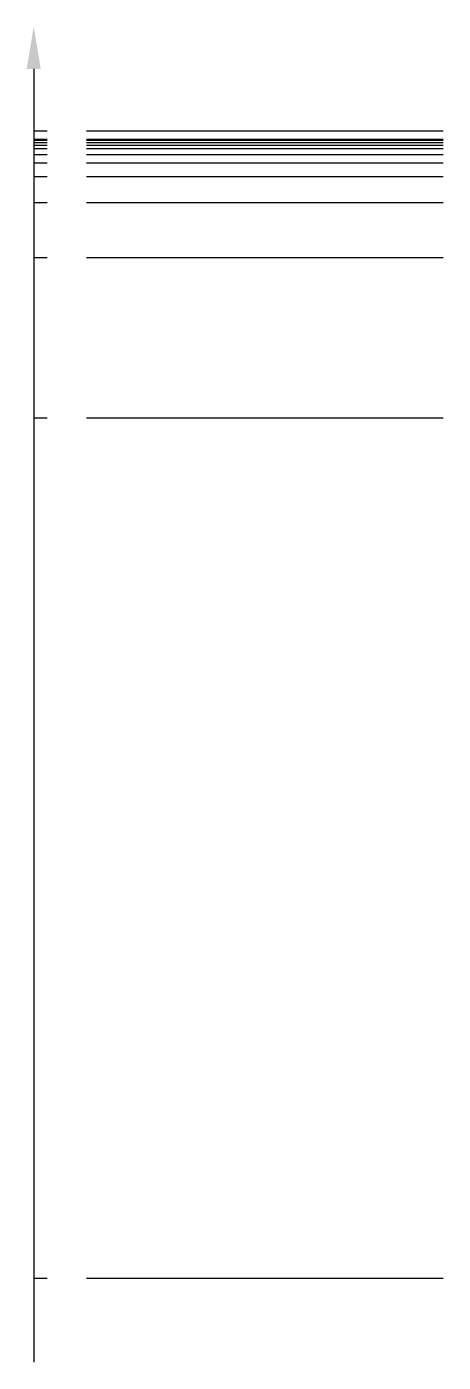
# Model space of a CAD drawing. Extents: x 103 to 499, y 37 to 195.
# Drawn here: x 102.9 to 152.3, y 37 to 195.3 of the extents above.
import ezdxf

# ---------------------------------------------------------------- set-up
doc = ezdxf.new("R2010")
doc.units = 0
doc.header["$LTSCALE"] = 0.15
doc.layers.get('0').update_dxf_attribs({"linetype": 'CONTINUOUS'})

msp = doc.modelspace()

# ---------------------------------------------------------------- linework, layer by layer
for p, q in [((103.76, 190.34), (103.76, 37.04)), ((103.76, 183), (105.37, 183)), ((110, 183), (152.31, 183)), ((103.76, 182), (105.37, 182)), ((103.76, 181.9), (105.37, 181.9)), ((103.76, 181.6), (105.37, 181.6)), ((103.76, 181.3), (105.37, 181.3)), ((103.76, 180.9), (105.37, 180.9)), ((110, 182), (152.31, 182)), ((110, 181.9), (152.31, 181.9)), ((110, 181.6), (152.31, 181.6)), ((110, 181.3), (152.31, 181.3)), ((110, 180.9), (152.31, 180.9)), ((103.76, 180.2), (105.37, 180.2)), ((103.76, 179.2), (105.37, 179.2)), ((110, 180.2), (152.31, 180.2)), ((110, 179.2), (152.31, 179.2)), ((103.76, 177.6), (105.37, 177.6)), ((110, 177.6), (152.31, 177.6)), ((103.76, 174.5), (105.37, 174.5)), ((110, 174.5), (152.31, 174.5)), ((103.76, 168), (105.37, 168)), ((110, 168), (152.31, 168)), ((103.76, 149), (105.37, 149)), ((110, 149), (152.31, 149)), ((103.76, 47), (105.37, 47)), ((110, 47), (152.31, 47))]:
    msp.add_line(p, q)
msp.add_solid([(102.93, 190.34), (104.6, 190.34), (103.76, 195.34)])

doc.saveas('drawing.dxf')
